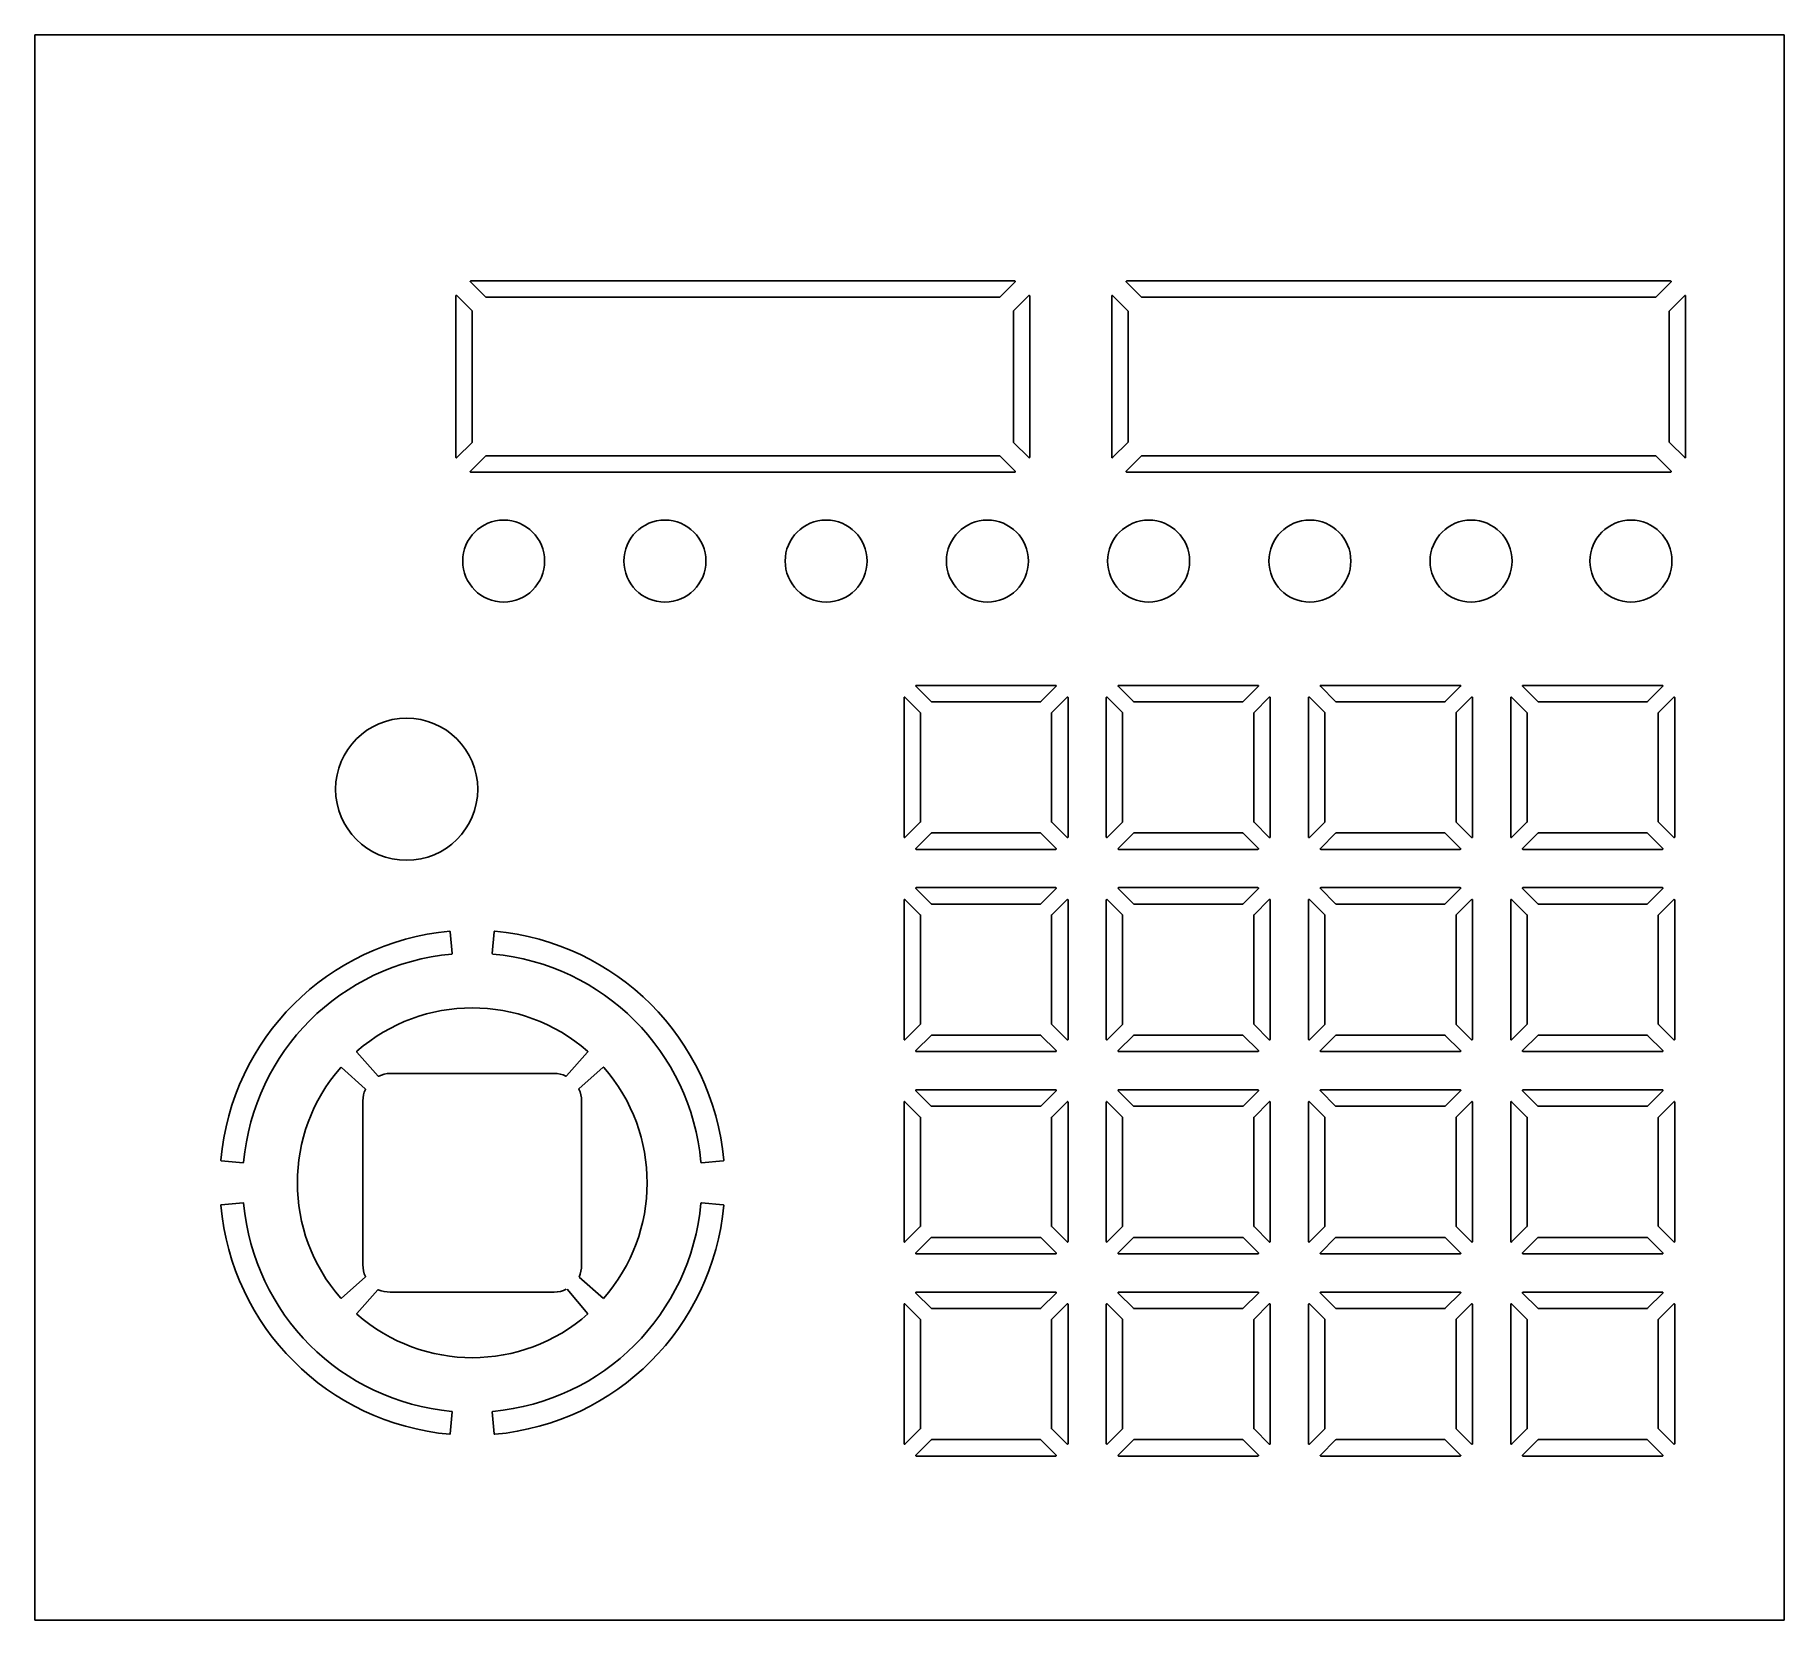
# Model space of a CAD drawing. Header units: millimetres. Extents: x 0 to 320, y 0 to 290.
import ezdxf

# ---------------------------------------------------------------- set-up
doc = ezdxf.new("R2010")
doc.units = ezdxf.units.MM
doc.layers.get('0').update_dxf_attribs({"color": 4, "lineweight": 25})

# ---------------------------------------------------------------- blocks, each defined once
blk = doc.blocks.new('Outline')
for p, q in [((320, -5), (0, -5)), ((0, -5), (0, -295)), ((320, -295), (320, -5)), ((0, -295), (320, -295)), ((0, -295), (320, -295))]:
    blk.add_line(p, q)
blk = doc.blocks.new('Maschine Logo')
for p, q in [((-4.02, 45.92), (-3.67, 41.94)), ((4.02, 45.92), (3.67, 41.94)), ((-21.1, 23.92), (-17.23, 19.53)), ((21.1, 23.92), (17.25, 19.55)), ((-23.92, 21.1), (-19.57, 17.19)), ((-15, 20), (15, 20)), ((23.92, 21.1), (19.55, 17.25)), ((-20, -15), (-20, 15)), ((20, 15), (20, -15)), ((-45.92, 4.02), (-41.94, 3.67)), ((41.94, 3.67), (45.92, 4.02)), ((-45.92, -4.02), (-41.94, -3.67)), ((41.94, -3.67), (45.92, -4.02)), ((-23.92, -21.1), (-19.57, -17.26)), ((24, -21.17), (19.55, -17.25)), ((-21.1, -23.92), (-17.3, -19.61)), ((15, -20), (-15, -20)), ((21.17, -24), (17.34, -19.45)), ((-3.67, -41.94), (-4.02, -45.92)), ((3.67, -41.94), (4.02, -45.92))]:
    blk.add_line(p, q)
blk.add_circle((0, 0), 0)
for centre, radius, start, end in [((0, 0), 46.2, 95.1243, 174.8757), ((-4.12, 45.92), 0.1, 5, 95.1243), ((4.12, 45.92), 0.1, 84.8757, 175), ((0, 0), 46.2, 5.1243, 84.8757), ((0, 0), 42, 95.1361, 174.8639), ((-3.77, 41.93), 0.1, 275.1361, 5), ((3.77, 41.93), 0.1, 175, 264.8639), ((0, 0), 42, 5.1361, 84.8639), ((0, 0), 32, 48.7606, 131.2394), ((-21.03, 23.99), 0.1, 131.2394, 221.419), ((21.03, 23.99), 0.1, 318.581, 48.7606), ((0, 0), 32, 138.7623, 221.2394), ((-23.99, 21.03), 0.1, 48.0332, 138.7623), ((-17.15, 19.59), 0.1, 221.419, 295.7597), ((-14.94, 15), 5, 90.7352, 115.7597), ((15, 15), 5, 64.8056, 90), ((17.17, 19.61), 0.1, 244.8056, 318.581), ((23.99, 21.03), 0.1, 41.2394, 131.419), ((0, 0), 32, 318.581, 41.2394), ((-15, 15), 5, 155.4722, 180), ((-19.64, 17.12), 0.1, 335.4722, 48.0332), ((19.62, 17.18), 0.1, 131.419, 205.0298), ((15, 15.02), 5, 359.7848, 25.0298), ((-45.92, 4.12), 0.1, 174.8757, 265), ((-41.93, 3.77), 0.1, 265, 354.8639), ((41.93, 3.77), 0.1, 185.1361, 275), ((45.92, 4.12), 0.1, 275, 5.1243), ((-45.92, -4.12), 0.1, 95, 185.1243), ((0, 0), 46.2, 185.1243, 264.8757), ((-41.93, -3.77), 0.1, 5.1361, 95), ((0, 0), 42, 185.1361, 264.8639), ((0, 0), 42, 275.1361, 354.8639), ((0, 0), 46.2, 275.1243, 354.8757), ((41.93, -3.77), 0.1, 85, 174.8639), ((45.92, -4.12), 0.1, 354.8757, 85), ((-15, -15.06), 5, 179.3352, 204.6873), ((14.99, -15.19), 5, 335.6849, 1.7374), ((-19.63, -17.19), 0.1, 311.419, 24.6873), ((-23.99, -21.03), 0.1, 221.2394, 311.419), ((-17.22, -19.67), 0.1, 66.2747, 138.581), ((-15.17, -15), 5, 246.2747, 271.9406), ((14.99, -15), 5, 270.1059, 296.1584), ((-21.03, -23.99), 0.1, 138.581, 228.7606), ((0, 0), 32, 228.7606, 311.419), ((-3.77, -41.93), 0.1, 355, 84.8639), ((3.77, -41.93), 0.1, 95.1361, 185), ((-4.12, -45.92), 0.1, 264.8757, 355), ((4.12, -45.92), 0.1, 185, 275.1243)]:
    blk.add_arc(centre, radius, start, end)

msp = doc.modelspace()

# ---------------------------------------------------------------- linework, layer by layer
for p, q in [((79.67, 244.83), (82.47, 242.03)), ((79.74, 245), (179.26, 245)), ((176.53, 242.03), (179.33, 244.83)), ((199.67, 244.83), (202.47, 242.03)), ((199.74, 245), (299.26, 245)), ((296.53, 242.03), (299.33, 244.83)), ((77, 212.74), (77, 242.26)), ((77.17, 242.33), (79.97, 239.53)), ((82.54, 242), (176.46, 242)), ((179.03, 239.53), (181.83, 242.33)), ((182, 242.26), (182, 212.74)), ((197, 212.74), (197, 242.26)), ((197.17, 242.33), (199.97, 239.53)), ((202.54, 242), (296.46, 242)), ((299.03, 239.53), (301.83, 242.33)), ((302, 242.26), (302, 212.74)), ((80, 215.54), (80, 239.46)), ((179, 239.46), (179, 215.54)), ((200, 215.54), (200, 239.46)), ((299, 239.46), (299, 215.54)), ((77.17, 212.67), (79.97, 215.47)), ((179.03, 215.47), (181.83, 212.67)), ((197.17, 212.67), (199.97, 215.47)), ((299.03, 215.47), (301.83, 212.67)), ((79.67, 210.17), (82.47, 212.97)), ((176.46, 213), (82.54, 213)), ((176.53, 212.97), (179.33, 210.17)), ((199.67, 210.17), (202.47, 212.97)), ((296.46, 213), (202.54, 213)), ((296.53, 212.97), (299.33, 210.17)), ((179.26, 210), (79.74, 210)), ((299.26, 210), (199.74, 210)), ((161.17, 170.83), (163.97, 168.03)), ((161.24, 171), (186.76, 171)), ((184.03, 168.03), (186.83, 170.83)), ((198.17, 170.83), (200.97, 168.03)), ((198.24, 171), (223.76, 171)), ((221.03, 168.03), (223.83, 170.83)), ((235.17, 170.83), (237.97, 168.03)), ((235.24, 171), (260.76, 171)), ((258.03, 168.03), (260.83, 170.83)), ((272.17, 170.83), (274.97, 168.03)), ((272.24, 171), (297.76, 171)), ((295.03, 168.03), (297.83, 170.83)), ((159, 143.24), (159, 168.76)), ((159.17, 168.83), (161.97, 166.03)), ((164.04, 168), (183.96, 168)), ((186.03, 166.03), (188.83, 168.83)), ((189, 168.76), (189, 143.24)), ((196, 143.24), (196, 168.76)), ((196.17, 168.83), (198.97, 166.03)), ((201.04, 168), (220.96, 168)), ((223.03, 166.03), (225.83, 168.83)), ((226, 168.76), (226, 143.24)), ((233, 143.24), (233, 168.76)), ((233.17, 168.83), (235.97, 166.03)), ((238.04, 168), (257.96, 168)), ((260.03, 166.03), (262.83, 168.83)), ((263, 168.76), (263, 143.24)), ((270, 143.24), (270, 168.76)), ((270.17, 168.83), (272.97, 166.03)), ((275.04, 168), (294.96, 168)), ((297.03, 166.03), (299.83, 168.83)), ((300, 168.76), (300, 143.24)), ((162, 146.04), (162, 165.96)), ((186, 165.96), (186, 146.04)), ((199, 146.04), (199, 165.96)), ((223, 165.96), (223, 146.04)), ((236, 146.04), (236, 165.96)), ((260, 165.96), (260, 146.04)), ((273, 146.04), (273, 165.96)), ((297, 165.96), (297, 146.04)), ((159.17, 143.17), (161.97, 145.97)), ((186.03, 145.97), (188.83, 143.17)), ((196.17, 143.17), (198.97, 145.97)), ((223.03, 145.97), (225.83, 143.17)), ((233.17, 143.17), (235.97, 145.97)), ((260.03, 145.97), (262.83, 143.17)), ((270.17, 143.17), (272.97, 145.97)), ((294.96, 144), (275.04, 144)), ((297.03, 145.97), (299.83, 143.17)), ((161.17, 141.17), (163.97, 143.97)), ((186.76, 141), (161.24, 141)), ((183.96, 144), (164.04, 144)), ((184.03, 143.97), (186.83, 141.17)), ((198.17, 141.17), (200.97, 143.97)), ((223.76, 141), (198.24, 141)), ((220.96, 144), (201.04, 144)), ((221.03, 143.97), (223.83, 141.17)), ((235.17, 141.17), (237.97, 143.97)), ((260.76, 141), (235.24, 141)), ((257.96, 144), (238.04, 144)), ((258.03, 143.97), (260.83, 141.17)), ((272.17, 141.17), (274.97, 143.97)), ((297.76, 141), (272.24, 141)), ((295.03, 143.97), (297.83, 141.17)), ((159, 106.24), (159, 131.76)), ((159.17, 131.83), (161.97, 129.03)), ((161.17, 133.83), (163.97, 131.03)), ((161.24, 134), (186.76, 134)), ((184.03, 131.03), (186.83, 133.83)), ((186.03, 129.03), (188.83, 131.83)), ((189, 131.76), (189, 106.24)), ((196, 106.24), (196, 131.76)), ((196.17, 131.83), (198.97, 129.03)), ((198.17, 133.83), (200.97, 131.03)), ((198.24, 134), (223.76, 134)), ((221.03, 131.03), (223.83, 133.83)), ((223.03, 129.03), (225.83, 131.83)), ((226, 131.76), (226, 106.24)), ((233, 106.24), (233, 131.76)), ((233.17, 131.83), (235.97, 129.03)), ((235.17, 133.83), (237.97, 131.03)), ((235.24, 134), (260.76, 134)), ((258.03, 131.03), (260.83, 133.83)), ((260.03, 129.03), (262.83, 131.83)), ((263, 131.76), (263, 106.24)), ((270, 106.24), (270, 131.76)), ((270.17, 131.83), (272.97, 129.03)), ((272.17, 133.83), (274.97, 131.03)), ((272.24, 134), (297.76, 134)), ((295.03, 131.03), (297.83, 133.83)), ((297.03, 129.03), (299.83, 131.83)), ((300, 131.76), (300, 106.24)), ((162, 109.04), (162, 128.96)), ((164.04, 131), (183.96, 131)), ((186, 128.96), (186, 109.04)), ((199, 109.04), (199, 128.96)), ((201.04, 131), (220.96, 131)), ((223, 128.96), (223, 109.04)), ((236, 109.04), (236, 128.96)), ((238.04, 131), (257.96, 131)), ((260, 128.96), (260, 109.04)), ((273, 109.04), (273, 128.96)), ((275.04, 131), (294.96, 131)), ((297, 128.96), (297, 109.04)), ((159.17, 106.17), (161.97, 108.97)), ((186.03, 108.97), (188.83, 106.17)), ((196.17, 106.17), (198.97, 108.97)), ((223.03, 108.97), (225.83, 106.17)), ((233.17, 106.17), (235.97, 108.97)), ((260.03, 108.97), (262.83, 106.17)), ((270.17, 106.17), (272.97, 108.97)), ((297.03, 108.97), (299.83, 106.17)), ((161.17, 104.17), (163.97, 106.97)), ((183.96, 107), (164.04, 107)), ((184.03, 106.97), (186.83, 104.17)), ((198.17, 104.17), (200.97, 106.97)), ((220.96, 107), (201.04, 107)), ((221.03, 106.97), (223.83, 104.17)), ((235.17, 104.17), (237.97, 106.97)), ((257.96, 107), (238.04, 107)), ((258.03, 106.97), (260.83, 104.17)), ((272.17, 104.17), (274.97, 106.97)), ((294.96, 107), (275.04, 107)), ((295.03, 106.97), (297.83, 104.17)), ((186.76, 104), (161.24, 104)), ((223.76, 104), (198.24, 104)), ((260.76, 104), (235.24, 104)), ((297.76, 104), (272.24, 104)), ((161.17, 96.83), (163.97, 94.03)), ((161.24, 97), (186.76, 97)), ((184.03, 94.03), (186.83, 96.83)), ((198.17, 96.83), (200.97, 94.03)), ((198.24, 97), (223.76, 97)), ((221.03, 94.03), (223.83, 96.83)), ((235.17, 96.83), (237.97, 94.03)), ((235.24, 97), (260.76, 97)), ((258.03, 94.03), (260.83, 96.83)), ((272.17, 96.83), (274.97, 94.03)), ((272.24, 97), (297.76, 97)), ((295.03, 94.03), (297.83, 96.83)), ((159, 69.24), (159, 94.76)), ((159.17, 94.83), (161.97, 92.03)), ((164.04, 94), (183.96, 94)), ((186.03, 92.03), (188.83, 94.83)), ((189, 94.76), (189, 69.24)), ((196, 69.24), (196, 94.76)), ((196.17, 94.83), (198.97, 92.03)), ((201.04, 94), (220.96, 94)), ((223.03, 92.03), (225.83, 94.83)), ((226, 94.76), (226, 69.24)), ((233, 69.24), (233, 94.76)), ((233.17, 94.83), (235.97, 92.03)), ((238.04, 94), (257.96, 94)), ((260.03, 92.03), (262.83, 94.83)), ((263, 94.76), (263, 69.24)), ((270, 69.24), (270, 94.76)), ((270.17, 94.83), (272.97, 92.03)), ((275.04, 94), (294.96, 94)), ((297.03, 92.03), (299.83, 94.83)), ((300, 94.76), (300, 69.24)), ((162, 72.04), (162, 91.96)), ((186, 91.96), (186, 72.04)), ((199, 72.04), (199, 91.96)), ((223, 91.96), (223, 72.04)), ((236, 72.04), (236, 91.96)), ((260, 91.96), (260, 72.04)), ((273, 72.04), (273, 91.96)), ((297, 91.96), (297, 72.04)), ((159.17, 69.17), (161.97, 71.97)), ((186.03, 71.97), (188.83, 69.17)), ((196.17, 69.17), (198.97, 71.97)), ((223.03, 71.97), (225.83, 69.17)), ((233.17, 69.17), (235.97, 71.97)), ((260.03, 71.97), (262.83, 69.17)), ((270.17, 69.17), (272.97, 71.97)), ((297.03, 71.97), (299.83, 69.17)), ((161.17, 67.17), (163.97, 69.97)), ((183.96, 70), (164.04, 70)), ((184.03, 69.97), (186.83, 67.17)), ((198.17, 67.17), (200.97, 69.97)), ((220.96, 70), (201.04, 70)), ((221.03, 69.97), (223.83, 67.17)), ((235.17, 67.17), (237.97, 69.97)), ((257.96, 70), (238.04, 70)), ((258.03, 69.97), (260.83, 67.17)), ((272.17, 67.17), (274.97, 69.97)), ((294.96, 70), (275.04, 70)), ((295.03, 69.97), (297.83, 67.17)), ((186.76, 67), (161.24, 67)), ((223.76, 67), (198.24, 67)), ((260.76, 67), (235.24, 67)), ((297.76, 67), (272.24, 67)), ((159, 32.24), (159, 57.76)), ((159.17, 57.83), (161.97, 55.03)), ((161.17, 59.83), (163.97, 57.03)), ((161.24, 60), (186.76, 60)), ((184.03, 57.03), (186.83, 59.83)), ((186.03, 55.03), (188.83, 57.83)), ((189, 57.76), (189, 32.24)), ((196, 32.24), (196, 57.76)), ((196.17, 57.83), (198.97, 55.03)), ((198.17, 59.83), (200.97, 57.03)), ((198.24, 60), (223.76, 60)), ((221.03, 57.03), (223.83, 59.83)), ((223.03, 55.03), (225.83, 57.83)), ((226, 57.76), (226, 32.24)), ((233, 32.24), (233, 57.76)), ((233.17, 57.83), (235.97, 55.03)), ((235.17, 59.83), (237.97, 57.03)), ((235.24, 60), (260.76, 60)), ((258.03, 57.03), (260.83, 59.83)), ((260.03, 55.03), (262.83, 57.83)), ((263, 57.76), (263, 32.24)), ((270, 32.24), (270, 57.76)), ((270.17, 57.83), (272.97, 55.03)), ((272.17, 59.83), (274.97, 57.03)), ((272.24, 60), (297.76, 60)), ((295.03, 57.03), (297.83, 59.83)), ((297.03, 55.03), (299.83, 57.83)), ((300, 57.76), (300, 32.24)), ((162, 35.04), (162, 54.96)), ((164.04, 57), (183.96, 57)), ((186, 54.96), (186, 35.04)), ((199, 35.04), (199, 54.96)), ((201.04, 57), (220.96, 57)), ((223, 54.96), (223, 35.04)), ((236, 35.04), (236, 54.96)), ((238.04, 57), (257.96, 57)), ((260, 54.96), (260, 35.04)), ((273, 35.04), (273, 54.96)), ((275.04, 57), (294.96, 57)), ((297, 54.96), (297, 35.04)), ((159.17, 32.17), (161.97, 34.97)), ((161.17, 30.17), (163.97, 32.97)), ((183.96, 33), (164.04, 33)), ((184.03, 32.97), (186.83, 30.17)), ((186.03, 34.97), (188.83, 32.17)), ((196.17, 32.17), (198.97, 34.97)), ((198.17, 30.17), (200.97, 32.97)), ((220.96, 33), (201.04, 33)), ((221.03, 32.97), (223.83, 30.17)), ((223.03, 34.97), (225.83, 32.17)), ((233.17, 32.17), (235.97, 34.97)), ((235.17, 30.17), (237.97, 32.97)), ((257.96, 33), (238.04, 33)), ((258.03, 32.97), (260.83, 30.17)), ((260.03, 34.97), (262.83, 32.17)), ((270.17, 32.17), (272.97, 34.97)), ((272.17, 30.17), (274.97, 32.97)), ((294.96, 33), (275.04, 33)), ((295.03, 32.97), (297.83, 30.17)), ((297.03, 34.97), (299.83, 32.17)), ((186.76, 30), (161.24, 30)), ((223.76, 30), (198.24, 30)), ((260.76, 30), (235.24, 30)), ((297.76, 30), (272.24, 30))]:
    msp.add_line(p, q)
for centre, radius in [((85.75, 193.75), 7.5), ((115.25, 193.75), 7.5), ((144.75, 193.75), 7.5), ((174.25, 193.75), 7.5), ((203.75, 193.75), 7.5), ((233.25, 193.75), 7.5), ((262.75, 193.75), 7.5), ((292, 193.75), 7.5), ((68, 152), 13)]:
    msp.add_circle(centre, radius)
for centre, start, end in [((79.74, 244.9), 90, 225), ((179.26, 244.9), 315, 90), ((199.74, 244.9), 90, 225), ((299.26, 244.9), 315, 90), ((77.1, 242.26), 45, 180), ((82.54, 242.1), 225, 270), ((176.46, 242.1), 270, 315), ((181.9, 242.26), 0, 135), ((197.1, 242.26), 45, 180), ((202.54, 242.1), 225, 270), ((296.46, 242.1), 270, 315), ((301.9, 242.26), 0, 135), ((79.9, 239.46), 0, 45), ((179.1, 239.46), 135, 180), ((199.9, 239.46), 0, 45), ((299.1, 239.46), 135, 180), ((79.9, 215.54), 315, 0), ((179.1, 215.54), 180, 225), ((199.9, 215.54), 315, 0), ((299.1, 215.54), 180, 225), ((77.1, 212.74), 180, 315), ((82.54, 212.9), 90, 135), ((176.46, 212.9), 45, 90), ((181.9, 212.74), 225, 0), ((197.1, 212.74), 180, 315), ((202.54, 212.9), 90, 135), ((296.46, 212.9), 45, 90), ((301.9, 212.74), 225, 0), ((79.74, 210.1), 135, 270), ((179.26, 210.1), 270, 45), ((199.74, 210.1), 135, 270), ((299.26, 210.1), 270, 45), ((161.24, 170.9), 90, 225), ((186.76, 170.9), 315, 90), ((198.24, 170.9), 90, 225), ((223.76, 170.9), 315, 90), ((235.24, 170.9), 90, 225), ((260.76, 170.9), 315, 90), ((272.24, 170.9), 90, 225), ((297.76, 170.9), 315, 90), ((159.1, 168.76), 45, 180), ((164.04, 168.1), 225, 270), ((183.96, 168.1), 270, 315), ((188.9, 168.76), 0, 135), ((196.1, 168.76), 45, 180), ((201.04, 168.1), 225, 270), ((220.96, 168.1), 270, 315), ((225.9, 168.76), 0, 135), ((233.1, 168.76), 45, 180), ((238.04, 168.1), 225, 270), ((257.96, 168.1), 270, 315), ((262.9, 168.76), 0, 135), ((270.1, 168.76), 45, 180), ((275.04, 168.1), 225, 270), ((294.96, 168.1), 270, 315), ((299.9, 168.76), 0, 135), ((161.9, 165.96), 0, 45), ((186.1, 165.96), 135, 180), ((198.9, 165.96), 0, 45), ((223.1, 165.96), 135, 180), ((235.9, 165.96), 0, 45), ((260.1, 165.96), 135, 180), ((272.9, 165.96), 0, 45), ((297.1, 165.96), 135, 180), ((161.9, 146.04), 315, 0), ((186.1, 146.04), 180, 225), ((198.9, 146.04), 315, 0), ((223.1, 146.04), 180, 225), ((235.9, 146.04), 315, 0), ((260.1, 146.04), 180, 225), ((272.9, 146.04), 315, 0), ((275.04, 143.9), 90, 135), ((294.96, 143.9), 45, 90), ((297.1, 146.04), 180, 225), ((159.1, 143.24), 180, 315), ((161.24, 141.1), 135, 270), ((164.04, 143.9), 90, 135), ((183.96, 143.9), 45, 90), ((186.76, 141.1), 270, 45), ((188.9, 143.24), 225, 0), ((196.1, 143.24), 180, 315), ((198.24, 141.1), 135, 270), ((201.04, 143.9), 90, 135), ((220.96, 143.9), 45, 90), ((223.76, 141.1), 270, 45), ((225.9, 143.24), 225, 0), ((233.1, 143.24), 180, 315), ((235.24, 141.1), 135, 270), ((238.04, 143.9), 90, 135), ((257.96, 143.9), 45, 90), ((260.76, 141.1), 270, 45), ((262.9, 143.24), 225, 0), ((270.1, 143.24), 180, 315), ((272.24, 141.1), 135, 270), ((297.76, 141.1), 270, 45), ((299.9, 143.24), 225, 0), ((159.1, 131.76), 45, 180), ((161.24, 133.9), 90, 225), ((186.76, 133.9), 315, 90), ((188.9, 131.76), 0, 135), ((196.1, 131.76), 45, 180), ((198.24, 133.9), 90, 225), ((223.76, 133.9), 315, 90), ((225.9, 131.76), 0, 135), ((233.1, 131.76), 45, 180), ((235.24, 133.9), 90, 225), ((260.76, 133.9), 315, 90), ((262.9, 131.76), 0, 135), ((270.1, 131.76), 45, 180), ((272.24, 133.9), 90, 225), ((297.76, 133.9), 315, 90), ((299.9, 131.76), 0, 135), ((161.9, 128.96), 0, 45), ((164.04, 131.1), 225, 270), ((183.96, 131.1), 270, 315), ((186.1, 128.96), 135, 180), ((198.9, 128.96), 0, 45), ((201.04, 131.1), 225, 270), ((220.96, 131.1), 270, 315), ((223.1, 128.96), 135, 180), ((235.9, 128.96), 0, 45), ((238.04, 131.1), 225, 270), ((257.96, 131.1), 270, 315), ((260.1, 128.96), 135, 180), ((272.9, 128.96), 0, 45), ((275.04, 131.1), 225, 270), ((294.96, 131.1), 270, 315), ((297.1, 128.96), 135, 180), ((161.9, 109.04), 315, 0), ((186.1, 109.04), 180, 225), ((198.9, 109.04), 315, 0), ((223.1, 109.04), 180, 225), ((235.9, 109.04), 315, 0), ((260.1, 109.04), 180, 225), ((272.9, 109.04), 315, 0), ((297.1, 109.04), 180, 225), ((159.1, 106.24), 180, 315), ((164.04, 106.9), 90, 135), ((183.96, 106.9), 45, 90), ((188.9, 106.24), 225, 0), ((196.1, 106.24), 180, 315), ((201.04, 106.9), 90, 135), ((220.96, 106.9), 45, 90), ((225.9, 106.24), 225, 0), ((233.1, 106.24), 180, 315), ((238.04, 106.9), 90, 135), ((257.96, 106.9), 45, 90), ((262.9, 106.24), 225, 0), ((270.1, 106.24), 180, 315), ((275.04, 106.9), 90, 135), ((294.96, 106.9), 45, 90), ((299.9, 106.24), 225, 0), ((161.24, 104.1), 135, 270), ((186.76, 104.1), 270, 45), ((198.24, 104.1), 135, 270), ((223.76, 104.1), 270, 45), ((235.24, 104.1), 135, 270), ((260.76, 104.1), 270, 45), ((272.24, 104.1), 135, 270), ((297.76, 104.1), 270, 45), ((161.24, 96.9), 90, 225), ((186.76, 96.9), 315, 90), ((198.24, 96.9), 90, 225), ((223.76, 96.9), 315, 90), ((235.24, 96.9), 90, 225), ((260.76, 96.9), 315, 90), ((272.24, 96.9), 90, 225), ((297.76, 96.9), 315, 90), ((159.1, 94.76), 45, 180), ((164.04, 94.1), 225, 270), ((183.96, 94.1), 270, 315), ((188.9, 94.76), 0, 135), ((196.1, 94.76), 45, 180), ((201.04, 94.1), 225, 270), ((220.96, 94.1), 270, 315), ((225.9, 94.76), 0, 135), ((233.1, 94.76), 45, 180), ((238.04, 94.1), 225, 270), ((257.96, 94.1), 270, 315), ((262.9, 94.76), 0, 135), ((270.1, 94.76), 45, 180), ((275.04, 94.1), 225, 270), ((294.96, 94.1), 270, 315), ((299.9, 94.76), 0, 135), ((161.9, 91.96), 0, 45), ((186.1, 91.96), 135, 180), ((198.9, 91.96), 0, 45), ((223.1, 91.96), 135, 180), ((235.9, 91.96), 0, 45), ((260.1, 91.96), 135, 180), ((272.9, 91.96), 0, 45), ((297.1, 91.96), 135, 180), ((161.9, 72.04), 315, 0), ((186.1, 72.04), 180, 225), ((198.9, 72.04), 315, 0), ((223.1, 72.04), 180, 225), ((235.9, 72.04), 315, 0), ((260.1, 72.04), 180, 225), ((272.9, 72.04), 315, 0), ((297.1, 72.04), 180, 225), ((159.1, 69.24), 180, 315), ((164.04, 69.9), 90, 135), ((183.96, 69.9), 45, 90), ((188.9, 69.24), 225, 0), ((196.1, 69.24), 180, 315), ((201.04, 69.9), 90, 135), ((220.96, 69.9), 45, 90), ((225.9, 69.24), 225, 0), ((233.1, 69.24), 180, 315), ((238.04, 69.9), 90, 135), ((257.96, 69.9), 45, 90), ((262.9, 69.24), 225, 0), ((270.1, 69.24), 180, 315), ((275.04, 69.9), 90, 135), ((294.96, 69.9), 45, 90), ((299.9, 69.24), 225, 0), ((161.24, 67.1), 135, 270), ((186.76, 67.1), 270, 45), ((198.24, 67.1), 135, 270), ((223.76, 67.1), 270, 45), ((235.24, 67.1), 135, 270), ((260.76, 67.1), 270, 45), ((272.24, 67.1), 135, 270), ((297.76, 67.1), 270, 45), ((159.1, 57.76), 45, 180), ((161.24, 59.9), 90, 225), ((186.76, 59.9), 315, 90), ((188.9, 57.76), 0, 135), ((196.1, 57.76), 45, 180), ((198.24, 59.9), 90, 225), ((223.76, 59.9), 315, 90), ((225.9, 57.76), 0, 135), ((233.1, 57.76), 45, 180), ((235.24, 59.9), 90, 225), ((260.76, 59.9), 315, 90), ((262.9, 57.76), 0, 135), ((270.1, 57.76), 45, 180), ((272.24, 59.9), 90, 225), ((297.76, 59.9), 315, 90), ((299.9, 57.76), 0, 135), ((161.9, 54.96), 0, 45), ((164.04, 57.1), 225, 270), ((183.96, 57.1), 270, 315), ((186.1, 54.96), 135, 180), ((198.9, 54.96), 0, 45), ((201.04, 57.1), 225, 270), ((220.96, 57.1), 270, 315), ((223.1, 54.96), 135, 180), ((235.9, 54.96), 0, 45), ((238.04, 57.1), 225, 270), ((257.96, 57.1), 270, 315), ((260.1, 54.96), 135, 180), ((272.9, 54.96), 0, 45), ((275.04, 57.1), 225, 270), ((294.96, 57.1), 270, 315), ((297.1, 54.96), 135, 180), ((159.1, 32.24), 180, 315), ((161.9, 35.04), 315, 0), ((164.04, 32.9), 90, 135), ((183.96, 32.9), 45, 90), ((186.1, 35.04), 180, 225), ((188.9, 32.24), 225, 0), ((196.1, 32.24), 180, 315), ((198.9, 35.04), 315, 0), ((201.04, 32.9), 90, 135), ((220.96, 32.9), 45, 90), ((223.1, 35.04), 180, 225), ((225.9, 32.24), 225, 0), ((233.1, 32.24), 180, 315), ((235.9, 35.04), 315, 0), ((238.04, 32.9), 90, 135), ((257.96, 32.9), 45, 90), ((260.1, 35.04), 180, 225), ((262.9, 32.24), 225, 0), ((270.1, 32.24), 180, 315), ((272.9, 35.04), 315, 0), ((275.04, 32.9), 90, 135), ((294.96, 32.9), 45, 90), ((297.1, 35.04), 180, 225), ((299.9, 32.24), 225, 0), ((161.24, 30.1), 135, 270), ((186.76, 30.1), 270, 45), ((198.24, 30.1), 135, 270), ((223.76, 30.1), 270, 45), ((235.24, 30.1), 135, 270), ((260.76, 30.1), 270, 45), ((272.24, 30.1), 135, 270), ((297.76, 30.1), 270, 45)]:
    msp.add_arc(centre, 0.1, start, end)

# ---------------------------------------------------------------- block references
for name, p in [('Outline', (0, 295)), ('Maschine Logo', (80, 80))]:
    msp.add_blockref(name, p)

doc.saveas('drawing.dxf')
